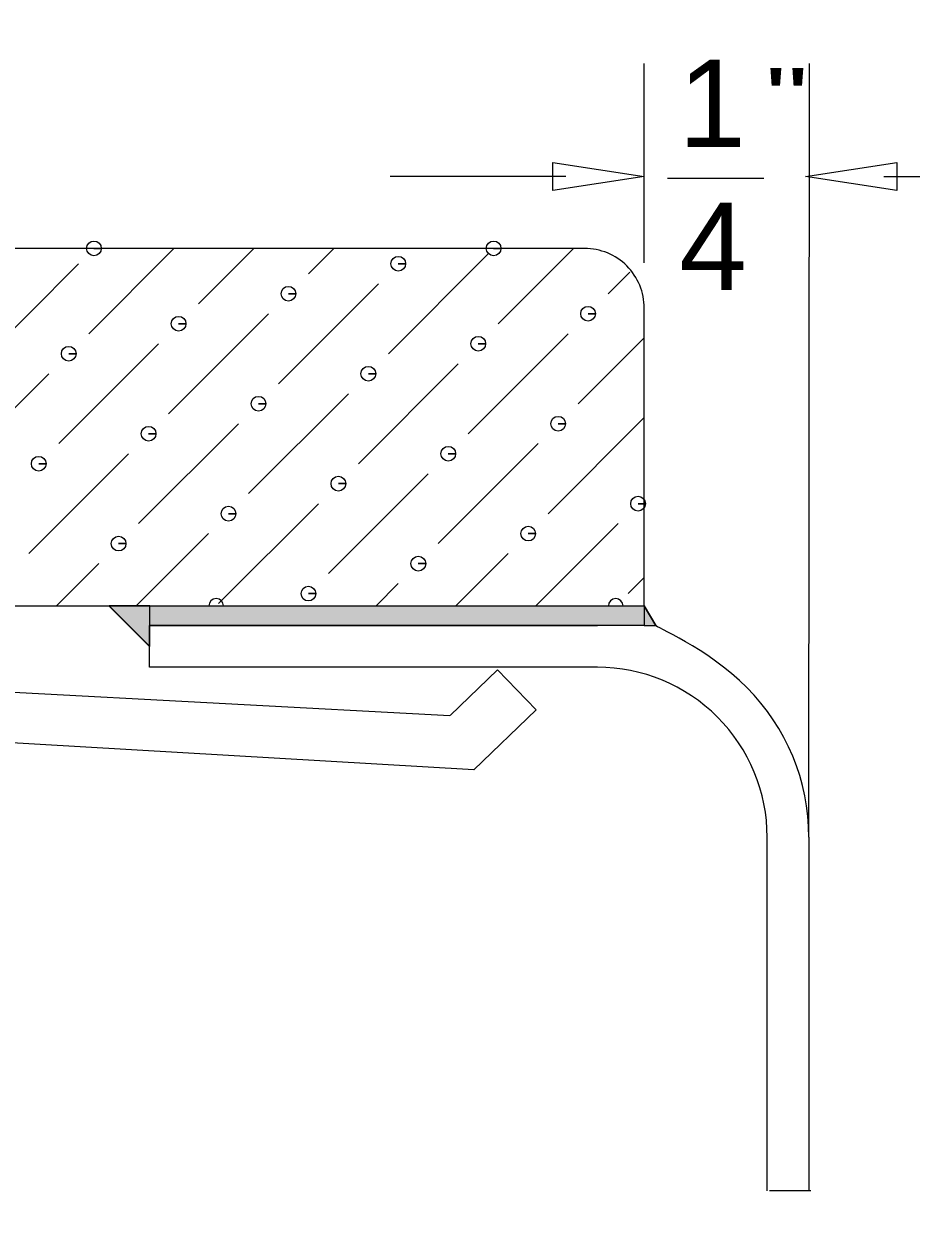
# Model space of a CAD drawing. Header units: millimetres. Extents: x 222 to 1745, y 294 to 1363.
# Drawn here: x 888.39 to 912.91, y 1024.13 to 1056.97 of the extents above; entities that cross this region are included whole.
import ezdxf

# ---------------------------------------------------------------- set-up
doc = ezdxf.new("R2010")
doc.units = ezdxf.units.MM
doc.linetypes.add('ACAD_ISO02W100', pattern=[15, 12, -3])
for name, color, linetype, lineweight in [('尺寸標注', 1, 'Continuous', 30), ('文字', 3, 'Continuous', 30), ('細實線', 1, 'Continuous', 13), ('虚线', 2, 'ACAD_ISO02W100', 30)]:
    doc.layers.add(name, color=color, linetype=linetype, lineweight=lineweight)
doc.styles.add('0', font='arial.ttf', dxfattribs={"height": 1})
doc.styles.add('DIM', font='txt.shx', dxfattribs={"width": 0.7, "bigfont": 'chineset.shx'})
doc.dimstyles.new('mm+in(开孔纸尺寸)', dxfattribs={"dimscale": 3, "dimtxt": 3.8, "dimasz": 2, "dimexe": 1.25, "dimexo": 0.625, "dimgap": 2, "dimtad": 1, "dimtxsty": 'DIM', "dimcen": 0, "dimclrd": 256, "dimclre": 256, "dimclrt": 3, "dimadec": 0, "dimazin": 0, "dimtfac": 1, "dimtmove": 0, "dimatfit": 1, "dimfxl": 1, "dimlwd": -1, "dimarcsym": 0})

# ---------------------------------------------------------------- blocks, each defined once
blk = doc.blocks.new('*D25')
at = {"layer": 'Defpoints', "color": 0}
for p in [(1222.807, 1256.095), (672.08, 844.621), (1222.807, 844.586)]:
    blk.add_point(p, dxfattribs=at)
at = {"layer": '尺寸標注', "lineweight": -2}
for p, q in [((672.08, 846.496), (672.08, 1259.845)), ((1222.807, 846.461), (1222.807, 1259.845))]:
    blk.add_line(p, q, dxfattribs=at)
at = {"layer": '尺寸標注'}
blk.add_line((678.08, 1256.095), (1216.807, 1256.095), dxfattribs=at)
for points in [[(678.08, 1257.095), (678.08, 1255.095), (672.08, 1256.095)], [(1216.807, 1255.095), (1216.807, 1257.095), (1222.807, 1256.095)]]:
    blk.add_solid(points, dxfattribs=at)
at = {"layer": '尺寸標注', "color": 3, "insert": (947.443, 1268.745), "char_height": 11.4, "attachment_point": 5, "style": 'DIM'}
blk.add_mtext('550,73mm [21 11/16"]', dxfattribs=at)
blk = doc.blocks.new('*D26')
at = {"layer": 'Defpoints', "color": 0}
for p in [(1216.23, 1191.949), (678.431, 844.621), (1216.23, 844.587)]:
    blk.add_point(p, dxfattribs=at)
at = {"layer": '尺寸標注', "lineweight": -2}
for p, q in [((678.431, 846.496), (678.431, 1195.699)), ((1216.23, 846.462), (1216.23, 1195.699))]:
    blk.add_line(p, q, dxfattribs=at)
at = {"layer": '尺寸標注'}
blk.add_line((684.431, 1191.949), (1210.23, 1191.949), dxfattribs=at)
for points in [[(684.431, 1192.949), (684.431, 1190.949), (678.431, 1191.949)], [(1210.23, 1190.949), (1210.23, 1192.949), (1216.23, 1191.949)]]:
    blk.add_solid(points, dxfattribs=at)
at = {"layer": '尺寸標注', "color": 3, "insert": (947.331, 1204.599), "char_height": 11.4, "attachment_point": 5, "style": 'DIM'}
blk.add_mtext('537,8mm [21 3/16"]', dxfattribs=at)
blk = doc.blocks.new('*D27')
at = {"layer": 'Defpoints', "color": 0}
for p in [(1209.879, 1134.542), (684.782, 844.62), (1209.879, 844.587)]:
    blk.add_point(p, dxfattribs=at)
at = {"layer": '尺寸標注', "lineweight": -2}
for p, q in [((684.782, 846.495), (684.782, 1138.292)), ((1209.879, 846.462), (1209.879, 1138.292))]:
    blk.add_line(p, q, dxfattribs=at)
at = {"layer": '尺寸標注'}
blk.add_line((690.782, 1134.542), (1203.879, 1134.542), dxfattribs=at)
for points in [[(690.782, 1135.542), (690.782, 1133.542), (684.782, 1134.542)], [(1203.879, 1133.542), (1203.879, 1135.542), (1209.879, 1134.542)]]:
    blk.add_solid(points, dxfattribs=at)
at = {"layer": '尺寸標注', "color": 3, "insert": (947.331, 1147.192), "char_height": 11.4, "attachment_point": 5, "style": 'DIM'}
blk.add_mtext('525,1mm [20 11/16"]', dxfattribs=at)
blk = doc.blocks.new('*D35')
at = {"layer": 'Defpoints', "color": 0}
for p in [(711.591, 984.45), (910.184, 853.554)]:
    blk.add_point(p, dxfattribs=at)
at = {"layer": '尺寸標注'}
blk.add_line((530.319, 1103.93), (706.582, 987.752), dxfattribs=at)
blk.add_solid([(706.031, 986.917), (707.132, 988.587), (711.591, 984.45)], dxfattribs=at)
at = {"layer": '尺寸標注', "color": 3, "insert": (599.48, 1073.495), "char_height": 11.4, "attachment_point": 5, "rotation": 326.6103, "style": 'DIM'}
blk.add_mtext('R237,85mm [R9 3/8"]', dxfattribs=at)
blk = doc.blocks.new('*D36')
at = {"layer": 'Defpoints', "color": 0}
for p in [(703.781, 958.387), (910.184, 853.554)]:
    blk.add_point(p, dxfattribs=at)
at = {"layer": '尺寸標注'}
blk.add_line((517.396, 1053.053), (698.431, 961.104), dxfattribs=at)
blk.add_solid([(697.978, 960.213), (698.884, 961.996), (703.781, 958.387)], dxfattribs=at)
at = {"layer": '尺寸標注', "color": 3, "insert": (583.615, 1033.609), "char_height": 11.4, "attachment_point": 5, "rotation": 333.0736, "style": 'DIM'}
blk.add_mtext('R231,5mm [R9 1/8"]', dxfattribs=at)
blk = doc.blocks.new('*D37')
at = {"layer": 'Defpoints', "color": 0}
for p in [(700.414, 935.341), (910.184, 853.554)]:
    blk.add_point(p, dxfattribs=at)
at = {"layer": '尺寸標注'}
blk.add_line((500.777, 1013.177), (694.824, 937.52), dxfattribs=at)
blk.add_solid([(694.46, 936.589), (695.187, 938.452), (700.414, 935.341)], dxfattribs=at)
at = {"layer": '尺寸標注', "color": 3, "insert": (573.54, 998.385), "char_height": 11.4, "attachment_point": 5, "rotation": 338.6997, "style": 'DIM'}
blk.add_mtext('R225,15mm [R8 7/8"]', dxfattribs=at)

msp = doc.modelspace()

# ---------------------------------------------------------------- hatches: boundary and pattern name
at = {"layer": '細實線'}
h = msp.add_hatch(color=256, dxfattribs=at)
edge = h.paths.add_edge_path()
edge.add_spline(control_points=[(891.871, 1039.782), (891.872, 1039.781), (891.872, 1039.781), (891.872, 1039.781), (891.872, 1039.781), (891.872, 1040.855), (891.872, 1040.896)], knot_values=[0.509482, 0.509482, 0.509482, 0.509482, 0.514209, 0.514209, 0.514209, 1.004727, 1.004727, 1.004727, 1.004727], degree=3, periodic=0)
edge.add_spline(control_points=[(891.872, 1040.896), (891.501, 1040.896), (891.127, 1040.896), (890.75, 1040.896)], knot_values=[0.589702, 0.589702, 0.589702, 0.589702, 0.609025, 0.609025, 0.609025, 0.609025], degree=3, periodic=0)
edge.add_spline(control_points=[(890.75, 1040.896), (890.79, 1040.856), (891.831, 1039.822), (891.871, 1039.782)], knot_values=[0.004727, 0.004727, 0.004727, 0.004727, 0.245259, 0.245259, 0.245259, 0.245259], degree=3, periodic=0)
edge.add_spline(control_points=[(891.871, 1039.782), (891.871, 1040.068), (891.871, 1040.353), (891.871, 1040.353)], knot_values=[0.502295, 0.502295, 0.502295, 0.502295, 1, 1, 1, 1], degree=3, periodic=0)
edge.add_spline(control_points=[(905.535, 1040.356), (905.535, 1040.356), (891.872, 1040.356), (891.872, 1040.356)], knot_values=[0.5, 0.5, 0.5, 0.5, 1, 1, 1, 1], degree=3, periodic=0)
edge = h.paths.add_edge_path()
edge.add_spline(control_points=[(905.85, 1040.356), (905.825, 1040.398), (905.558, 1040.854), (905.535, 1040.893)], knot_values=[0.041296, 0.041296, 0.041296, 0.041296, 0.955207, 0.955207, 0.955207, 0.955207], degree=3, periodic=0)
edge.add_spline(control_points=[(905.535, 1040.893), (905.535, 1040.871), (905.535, 1040.762), (905.535, 1040.648)], knot_values=[0.131591, 0.131591, 0.131591, 0.131591, 0.237552, 0.237552, 0.237552, 0.237552], degree=3, periodic=0)
edge.add_spline(control_points=[(905.535, 1040.648), (905.535, 1040.623), (905.535, 1040.599), (905.535, 1040.575)], knot_values=[0.10896, 0.10896, 0.10896, 0.10896, 0.131591, 0.131591, 0.131591, 0.131591], degree=3, periodic=0)
edge.add_spline(control_points=[(905.535, 1040.575), (905.535, 1040.459), (905.535, 1040.356), (905.535, 1040.356), (905.535, 1040.356), (905.535, 1040.356), (905.535, 1040.356)], knot_values=[0.99999, 0.99999, 0.99999, 0.99999, 1.10895, 1.10895, 1.10895, 1.10896, 1.10896, 1.10896, 1.10896], degree=3, periodic=0)
edge.add_spline(control_points=[(905.535, 1040.356), (905.535, 1040.356), (905.817, 1040.356), (905.85, 1040.356)], knot_values=[0.528818, 0.528818, 0.528818, 0.528818, 0.99999, 0.99999, 0.99999, 0.99999], degree=3, periodic=0)
h = msp.add_hatch(color=256, dxfattribs=at)
edge = h.paths.add_edge_path()
edge.add_spline(control_points=[(905.535, 1040.648), (905.535, 1040.762), (905.535, 1040.871), (905.535, 1040.893)], knot_values=[0.131591, 0.131591, 0.131591, 0.131591, 0.237552, 0.237552, 0.237552, 0.237552], degree=3, periodic=0)
edge.add_spline(control_points=[(905.535, 1040.893), (905.534, 1040.895), (905.533, 1040.896), (905.533, 1040.896)], knot_values=[0.00001, 0.00001, 0.00001, 0.00001, 0.041296, 0.041296, 0.041296, 0.041296], degree=3, periodic=0)
edge.add_spline(control_points=[(905.533, 1040.896), (905.514, 1040.896), (905.311, 1040.896), (904.952, 1040.896)], knot_values=[0.928845, 0.928845, 0.928845, 0.928845, 0.996374, 0.996374, 0.996374, 0.996374], degree=3, periodic=0)
edge.add_spline(control_points=[(904.952, 1040.896), (904.952, 1040.896), (904.894, 1040.896), (904.84, 1040.896)], knot_values=[0.066844, 0.066844, 0.066844, 0.066844, 0.142857, 0.142857, 0.142857, 0.142857], degree=3, periodic=0)
edge.add_spline(control_points=[(904.84, 1040.896), (904.75, 1040.896), (904.652, 1040.896), (904.545, 1040.896)], knot_values=[0.906562, 0.906562, 0.906562, 0.906562, 0.922159, 0.922159, 0.922159, 0.922159], degree=3, periodic=0)
edge.add_spline(control_points=[(904.545, 1040.896), (903.314, 1040.896), (901.016, 1040.896), (898.125, 1040.896)], knot_values=[0.726171, 0.726171, 0.726171, 0.726171, 0.906562, 0.906562, 0.906562, 0.906562], degree=3, periodic=0)
edge.add_spline(control_points=[(898.125, 1040.896), (896.826, 1040.896), (895.407, 1040.896), (893.912, 1040.896)], knot_values=[0.645122, 0.645122, 0.645122, 0.645122, 0.726171, 0.726171, 0.726171, 0.726171], degree=3, periodic=0)
edge.add_spline(control_points=[(893.91, 1040.896), (893.909, 1040.896), (893.908, 1040.896), (893.905, 1040.896)], knot_values=[0.127452, 0.127452, 0.127452, 0.127452, 0.135107, 0.135107, 0.135107, 0.135107], degree=3, periodic=0)
edge.add_spline(control_points=[(893.905, 1040.896), (893.901, 1040.896), (893.895, 1040.896), (893.888, 1040.896)], knot_values=[0.112431, 0.112431, 0.112431, 0.112431, 0.127452, 0.127452, 0.127452, 0.127452], degree=3, periodic=0)
edge.add_spline(control_points=[(893.888, 1040.896), (893.875, 1040.896), (893.856, 1040.896), (893.836, 1040.896)], knot_values=[0.083538, 0.083538, 0.083538, 0.083538, 0.112431, 0.112431, 0.112431, 0.112431], degree=3, periodic=0)
edge.add_spline(control_points=[(893.836, 1040.896), (893.827, 1040.896), (893.817, 1040.896), (893.808, 1040.896)], knot_values=[0.070163, 0.070163, 0.070163, 0.070163, 0.083538, 0.083538, 0.083538, 0.083538], degree=3, periodic=0)
edge.add_spline(control_points=[(893.836, 1040.896), (893.726, 1040.896), (893.616, 1040.896), (893.506, 1040.896)], knot_values=[0.637816, 0.637816, 0.637816, 0.637816, 0.643752, 0.643752, 0.643752, 0.643752], degree=3, periodic=0)
edge.add_spline(control_points=[(893.506, 1040.896), (892.97, 1040.896), (892.424, 1040.896), (891.872, 1040.896)], knot_values=[0.609025, 0.609025, 0.609025, 0.609025, 0.637816, 0.637816, 0.637816, 0.637816], degree=3, periodic=0)
edge.add_spline(control_points=[(891.872, 1040.896), (891.872, 1040.855), (891.872, 1039.781), (891.872, 1039.781), (891.872, 1039.781), (891.872, 1039.781), (891.871, 1039.782)], knot_values=[0.509482, 0.509482, 0.509482, 0.509482, 1, 1, 1, 1.004727, 1.004727, 1.004727, 1.004727], degree=3, periodic=0)
edge.add_spline(control_points=[(891.872, 1040.356), (891.872, 1040.356), (905.535, 1040.356), (905.535, 1040.356)], knot_values=[0.5, 0.5, 0.5, 0.5, 1, 1, 1, 1], degree=3, periodic=0)
edge.add_spline(control_points=[(905.535, 1040.356), (905.535, 1040.356), (905.535, 1040.356), (905.535, 1040.356), (905.535, 1040.356), (905.535, 1040.459), (905.535, 1040.575)], knot_values=[0.99999, 0.99999, 0.99999, 0.99999, 1, 1, 1, 1.10896, 1.10896, 1.10896, 1.10896], degree=3, periodic=0)
edge.add_spline(control_points=[(905.535, 1040.575), (905.535, 1040.599), (905.535, 1040.623), (905.535, 1040.648)], knot_values=[0.10896, 0.10896, 0.10896, 0.10896, 0.131591, 0.131591, 0.131591, 0.131591], degree=3, periodic=0)

# ---------------------------------------------------------------- linework, layer by layer
msp.add_lwpolyline([(1222.177, 862.246, 0.397118), (993.522, 1091.241, 0.014687), (903.371, 1091.306, 0.39796), (672.421, 860.014, 0.022582), (674.918, 721.219, 0.372313), (790.21, 603.734, 0.041743), (1109.955, 604.194, 0.370455), (1219.377, 715.612, 0.023859)], format="xyb", close=True)
at = {"layer": '文字'}
msp.add_lwpolyline([(1108.878, 616.848, 0.370455), (1206.706, 716.46, 0.023859), (1209.482, 861.883, 0.397118), (993.139, 1078.546, 0.014687), (903.735, 1078.611, 0.39796), (685.117, 859.669, 0.022582), (687.593, 722.02, 0.372313), (791.25, 616.391, 0.041743)], format="xyb", close=True, dxfattribs=at)
at = {"layer": '細實線'}
for points in [[(905.536, 1050.369), (905.536, 1050.369), (905.536, 1055.873), (905.536, 1055.873)], [(910.081, 1034.513), (910.081, 1034.513), (910.097, 1055.873), (910.097, 1055.873)], [(903.37, 1052.75), (903.37, 1052.75), (898.513, 1052.75), (898.513, 1052.75)], [(912.156, 1052.75), (912.156, 1052.75), (917.013, 1052.75), (917.013, 1052.75)], [(906.179, 1052.707), (906.179, 1052.707), (908.842, 1052.707), (908.842, 1052.707)], [(903.887, 1050.766), (903.887, 1050.766), (864.495, 1050.766), (864.495, 1050.766)], [(890.187, 1048.411), (890.187, 1048.411), (892.542, 1050.766), (892.542, 1050.766)], [(893.223, 1049.24), (893.223, 1049.24), (894.749, 1050.766), (894.749, 1050.766)], [(896.259, 1050.068), (896.259, 1050.068), (896.956, 1050.766), (896.956, 1050.766)], [(898.467, 1047.86), (898.467, 1047.86), (901.226, 1050.62), (901.226, 1050.62)], [(901.503, 1048.687), (901.503, 1048.687), (903.58, 1050.766), (903.58, 1050.766)], [(887.152, 1047.584), (887.152, 1047.584), (889.91, 1050.344), (889.91, 1050.344)], [(904.537, 1049.515), (904.537, 1049.515), (905.137, 1050.116), (905.137, 1050.116)], [(895.43, 1047.031), (895.43, 1047.031), (898.19, 1049.791), (898.19, 1049.791)], [(892.396, 1046.204), (892.396, 1046.204), (895.156, 1048.964), (895.156, 1048.964)], [(905.533, 1040.896), (905.533, 1040.896), (905.533, 1049.118), (905.533, 1049.118)], [(900.673, 1045.651), (900.673, 1045.651), (903.434, 1048.411), (903.434, 1048.411)], [(903.71, 1046.48), (903.71, 1046.48), (905.532, 1048.302), (905.532, 1048.302)], [(889.36, 1045.377), (889.36, 1045.377), (892.119, 1048.135), (892.119, 1048.135)], [(897.637, 1044.824), (897.637, 1044.824), (900.397, 1047.584), (900.397, 1047.584)], [(886.323, 1044.548), (886.323, 1044.548), (889.083, 1047.308), (889.083, 1047.308)], [(894.603, 1043.997), (894.603, 1043.997), (897.361, 1046.755), (897.361, 1046.755)], [(891.567, 1043.169), (891.567, 1043.169), (894.326, 1045.928), (894.326, 1045.928)], [(902.881, 1043.444), (902.881, 1043.444), (905.532, 1046.095), (905.532, 1046.095)], [(899.846, 1042.617), (899.846, 1042.617), (902.606, 1045.377), (902.606, 1045.377)], [(888.532, 1042.341), (888.532, 1042.341), (891.29, 1045.1), (891.29, 1045.1)], [(896.81, 1041.79), (896.81, 1041.79), (899.57, 1044.548), (899.57, 1044.548)], [(893.775, 1040.96), (893.775, 1040.96), (896.534, 1043.72), (896.534, 1043.72)], [(902.539, 1040.896), (902.539, 1040.896), (904.811, 1043.169), (904.811, 1043.169)], [(891.502, 1040.896), (891.502, 1040.896), (893.499, 1042.893), (893.499, 1042.893)], [(900.332, 1040.896), (900.332, 1040.896), (901.777, 1042.341), (901.777, 1042.341)], [(889.294, 1040.896), (889.294, 1040.896), (890.463, 1042.064), (890.463, 1042.064)], [(905.088, 1041.237), (905.088, 1041.237), (905.532, 1041.679), (905.532, 1041.679)], [(898.125, 1040.896), (898.125, 1040.896), (898.741, 1041.513), (898.741, 1041.513)], [(865.238, 1040.896), (865.238, 1040.896), (905.535, 1040.896), (905.535, 1040.896)], [(890.746, 1040.896), (890.746, 1040.896), (891.869, 1039.779), (891.869, 1039.779)], [(891.872, 1040.897), (891.872, 1040.897), (905.535, 1040.897), (905.535, 1040.897)], [(905.533, 1040.896), (905.533, 1040.896), (905.852, 1040.353), (905.852, 1040.353)], [(905.535, 1040.897), (905.535, 1040.897), (905.535, 1040.356), (905.535, 1040.356)], [(891.871, 1039.203), (891.871, 1039.203), (891.871, 1040.353), (891.871, 1040.353)], [(905.535, 1040.356), (905.535, 1040.356), (891.872, 1040.356), (891.872, 1040.356)], [(891.872, 1040.354), (891.872, 1040.354), (904.242, 1040.353), (904.242, 1040.353)], [(869.169, 1039.532), (869.169, 1039.532), (900.168, 1037.871), (900.168, 1037.871)], [(904.241, 1039.203), (904.241, 1039.203), (891.871, 1039.203), (891.871, 1039.203)], [(900.17, 1037.871), (900.17, 1037.871), (901.485, 1039.137), (901.485, 1039.137)], [(901.485, 1039.137), (901.485, 1039.137), (902.549, 1038.03), (902.549, 1038.03)], [(900.828, 1036.374), (900.828, 1036.374), (868.348, 1038.264), (868.348, 1038.264)], [(902.549, 1038.03), (902.549, 1038.03), (900.828, 1036.374), (900.828, 1036.374)], [(908.93, 1024.754), (908.93, 1024.754), (908.93, 1034.513), (908.93, 1034.513)], [(910.081, 1034.513), (910.081, 1034.513), (910.081, 1024.754), (910.081, 1024.754)], [(910.142, 1024.754), (910.142, 1024.754), (908.993, 1024.754), (908.993, 1024.754)]]:
    msp.add_open_spline(points, degree=3, dxfattribs=at)
for points, knots in [([(905.536, 1052.75), (905.536, 1052.75), (903.01, 1053.139), (903.01, 1053.139), (903.01, 1053.139), (903.01, 1053.139), (903.01, 1052.363), (903.01, 1052.363), (903.01, 1052.363), (903.01, 1052.363), (905.536, 1052.75), (905.536, 1052.75)], [0, 0, 0, 0, 0.25, 0.25, 0.25, 0.25, 0.5, 0.5, 0.5, 0.5, 1, 1, 1, 1]), ([(909.99, 1052.75), (909.99, 1052.75), (912.516, 1052.363), (912.516, 1052.363), (912.516, 1052.363), (912.516, 1052.363), (912.516, 1053.139), (912.516, 1053.139), (912.516, 1053.139), (912.516, 1053.139), (909.99, 1052.75), (909.99, 1052.75)], [0, 0, 0, 0, 0.25, 0.25, 0.25, 0.25, 0.5, 0.5, 0.5, 0.5, 1, 1, 1, 1]), ([(890.333, 1050.766), (890.333, 1050.766), (890.536, 1050.766), (890.536, 1050.766), (890.536, 1050.766), (890.536, 1050.878), (890.445, 1050.97), (890.333, 1050.97), (890.333, 1050.97), (890.221, 1050.97), (890.13, 1050.878), (890.13, 1050.766), (890.13, 1050.766), (890.13, 1050.654), (890.221, 1050.563), (890.333, 1050.563), (890.333, 1050.563), (890.445, 1050.563), (890.536, 1050.654), (890.536, 1050.766), (890.536, 1050.766), (890.536, 1050.766), (890.333, 1050.766), (890.333, 1050.766)], [0, 0, 0, 0, 0.142857, 0.142857, 0.142857, 0.142857, 0.285714, 0.285714, 0.285714, 0.285714, 0.428571, 0.428571, 0.428571, 0.428571, 0.571429, 0.571429, 0.571429, 0.571429, 0.714286, 0.714286, 0.714286, 0.714286, 1, 1, 1, 1]), ([(901.372, 1050.766), (901.372, 1050.766), (901.576, 1050.766), (901.576, 1050.766), (901.576, 1050.766), (901.576, 1050.878), (901.484, 1050.97), (901.372, 1050.97), (901.372, 1050.97), (901.26, 1050.97), (901.169, 1050.878), (901.169, 1050.766), (901.169, 1050.766), (901.169, 1050.654), (901.26, 1050.563), (901.372, 1050.563), (901.372, 1050.563), (901.484, 1050.563), (901.576, 1050.654), (901.576, 1050.766), (901.576, 1050.766), (901.576, 1050.766), (901.372, 1050.766), (901.372, 1050.766)], [0, 0, 0, 0, 0.142857, 0.142857, 0.142857, 0.142857, 0.285714, 0.285714, 0.285714, 0.285714, 0.428571, 0.428571, 0.428571, 0.428571, 0.571429, 0.571429, 0.571429, 0.571429, 0.714286, 0.714286, 0.714286, 0.714286, 1, 1, 1, 1]), ([(898.741, 1050.344), (898.741, 1050.344), (898.944, 1050.344), (898.944, 1050.344), (898.944, 1050.344), (898.944, 1050.456), (898.853, 1050.547), (898.741, 1050.547), (898.741, 1050.547), (898.629, 1050.547), (898.538, 1050.456), (898.538, 1050.344), (898.538, 1050.344), (898.538, 1050.232), (898.629, 1050.14), (898.741, 1050.14), (898.741, 1050.14), (898.853, 1050.14), (898.944, 1050.232), (898.944, 1050.344), (898.944, 1050.344), (898.944, 1050.344), (898.741, 1050.344), (898.741, 1050.344)], [0, 0, 0, 0, 0.142857, 0.142857, 0.142857, 0.142857, 0.285714, 0.285714, 0.285714, 0.285714, 0.428571, 0.428571, 0.428571, 0.428571, 0.571429, 0.571429, 0.571429, 0.571429, 0.714286, 0.714286, 0.714286, 0.714286, 1, 1, 1, 1]), ([(905.536, 1049.118), (905.536, 1049.555), (905.363, 1049.975), (905.054, 1050.284), (905.054, 1050.284), (904.745, 1050.593), (904.326, 1050.766), (903.888, 1050.766)], [0, 0, 0, 0, 0.333333, 0.333333, 0.333333, 0.333333, 1, 1, 1, 1]), ([(895.706, 1049.515), (895.706, 1049.515), (895.909, 1049.515), (895.909, 1049.515), (895.909, 1049.515), (895.909, 1049.627), (895.818, 1049.718), (895.706, 1049.718), (895.706, 1049.718), (895.594, 1049.718), (895.503, 1049.627), (895.503, 1049.515), (895.503, 1049.515), (895.503, 1049.403), (895.594, 1049.312), (895.706, 1049.312), (895.706, 1049.312), (895.818, 1049.312), (895.909, 1049.403), (895.909, 1049.515), (895.909, 1049.515), (895.909, 1049.515), (895.706, 1049.515), (895.706, 1049.515)], [0, 0, 0, 0, 0.142857, 0.142857, 0.142857, 0.142857, 0.285714, 0.285714, 0.285714, 0.285714, 0.428571, 0.428571, 0.428571, 0.428571, 0.571429, 0.571429, 0.571429, 0.571429, 0.714286, 0.714286, 0.714286, 0.714286, 1, 1, 1, 1]), ([(903.984, 1048.964), (903.984, 1048.964), (904.187, 1048.964), (904.187, 1048.964), (904.187, 1048.964), (904.187, 1049.076), (904.096, 1049.167), (903.984, 1049.167), (903.984, 1049.167), (903.872, 1049.167), (903.781, 1049.076), (903.781, 1048.964), (903.781, 1048.964), (903.781, 1048.852), (903.872, 1048.761), (903.984, 1048.761), (903.984, 1048.761), (904.096, 1048.761), (904.187, 1048.852), (904.187, 1048.964), (904.187, 1048.964), (904.187, 1048.964), (903.984, 1048.964), (903.984, 1048.964)], [0, 0, 0, 0, 0.142857, 0.142857, 0.142857, 0.142857, 0.285714, 0.285714, 0.285714, 0.285714, 0.428571, 0.428571, 0.428571, 0.428571, 0.571429, 0.571429, 0.571429, 0.571429, 0.714286, 0.714286, 0.714286, 0.714286, 1, 1, 1, 1]), ([(892.671, 1048.687), (892.671, 1048.687), (892.874, 1048.687), (892.874, 1048.687), (892.874, 1048.687), (892.874, 1048.8), (892.782, 1048.891), (892.671, 1048.891), (892.671, 1048.891), (892.558, 1048.891), (892.467, 1048.8), (892.467, 1048.687), (892.467, 1048.687), (892.467, 1048.576), (892.558, 1048.484), (892.671, 1048.484), (892.671, 1048.484), (892.782, 1048.484), (892.874, 1048.576), (892.874, 1048.687), (892.874, 1048.687), (892.874, 1048.687), (892.671, 1048.687), (892.671, 1048.687)], [0, 0, 0, 0, 0.142857, 0.142857, 0.142857, 0.142857, 0.285714, 0.285714, 0.285714, 0.285714, 0.428571, 0.428571, 0.428571, 0.428571, 0.571429, 0.571429, 0.571429, 0.571429, 0.714286, 0.714286, 0.714286, 0.714286, 1, 1, 1, 1]), ([(900.95, 1048.135), (900.95, 1048.135), (901.153, 1048.135), (901.153, 1048.135), (901.153, 1048.135), (901.153, 1048.247), (901.062, 1048.338), (900.95, 1048.338), (900.95, 1048.338), (900.838, 1048.338), (900.746, 1048.247), (900.746, 1048.135), (900.746, 1048.135), (900.746, 1048.023), (900.838, 1047.932), (900.95, 1047.932), (900.95, 1047.932), (901.062, 1047.932), (901.153, 1048.023), (901.153, 1048.135), (901.153, 1048.135), (901.153, 1048.135), (900.95, 1048.135), (900.95, 1048.135)], [0, 0, 0, 0, 0.142857, 0.142857, 0.142857, 0.142857, 0.285714, 0.285714, 0.285714, 0.285714, 0.428571, 0.428571, 0.428571, 0.428571, 0.571429, 0.571429, 0.571429, 0.571429, 0.714286, 0.714286, 0.714286, 0.714286, 1, 1, 1, 1]), ([(889.636, 1047.86), (889.636, 1047.86), (889.839, 1047.86), (889.839, 1047.86), (889.839, 1047.86), (889.839, 1047.972), (889.747, 1048.063), (889.636, 1048.063), (889.636, 1048.063), (889.524, 1048.063), (889.432, 1047.972), (889.432, 1047.86), (889.432, 1047.86), (889.432, 1047.748), (889.524, 1047.657), (889.636, 1047.657), (889.636, 1047.657), (889.747, 1047.657), (889.839, 1047.748), (889.839, 1047.86), (889.839, 1047.86), (889.839, 1047.86), (889.636, 1047.86), (889.636, 1047.86)], [0, 0, 0, 0, 0.142857, 0.142857, 0.142857, 0.142857, 0.285714, 0.285714, 0.285714, 0.285714, 0.428571, 0.428571, 0.428571, 0.428571, 0.571429, 0.571429, 0.571429, 0.571429, 0.714286, 0.714286, 0.714286, 0.714286, 1, 1, 1, 1]), ([(897.914, 1047.308), (897.914, 1047.308), (898.117, 1047.308), (898.117, 1047.308), (898.117, 1047.308), (898.117, 1047.419), (898.025, 1047.511), (897.914, 1047.511), (897.914, 1047.511), (897.801, 1047.511), (897.71, 1047.419), (897.71, 1047.308), (897.71, 1047.308), (897.71, 1047.196), (897.801, 1047.104), (897.914, 1047.104), (897.914, 1047.104), (898.025, 1047.104), (898.117, 1047.196), (898.117, 1047.308), (898.117, 1047.308), (898.117, 1047.308), (897.914, 1047.308), (897.914, 1047.308)], [0, 0, 0, 0, 0.142857, 0.142857, 0.142857, 0.142857, 0.285714, 0.285714, 0.285714, 0.285714, 0.428571, 0.428571, 0.428571, 0.428571, 0.571429, 0.571429, 0.571429, 0.571429, 0.714286, 0.714286, 0.714286, 0.714286, 1, 1, 1, 1]), ([(894.879, 1046.48), (894.879, 1046.48), (895.082, 1046.48), (895.082, 1046.48), (895.082, 1046.48), (895.082, 1046.592), (894.991, 1046.683), (894.879, 1046.683), (894.879, 1046.683), (894.767, 1046.683), (894.676, 1046.592), (894.676, 1046.48), (894.676, 1046.48), (894.676, 1046.368), (894.767, 1046.277), (894.879, 1046.277), (894.879, 1046.277), (894.991, 1046.277), (895.082, 1046.368), (895.082, 1046.48), (895.082, 1046.48), (895.082, 1046.48), (894.879, 1046.48), (894.879, 1046.48)], [0, 0, 0, 0, 0.142857, 0.142857, 0.142857, 0.142857, 0.285714, 0.285714, 0.285714, 0.285714, 0.428571, 0.428571, 0.428571, 0.428571, 0.571429, 0.571429, 0.571429, 0.571429, 0.714286, 0.714286, 0.714286, 0.714286, 1, 1, 1, 1]), ([(891.843, 1045.651), (891.843, 1045.651), (892.046, 1045.651), (892.046, 1045.651), (892.046, 1045.651), (892.046, 1045.763), (891.955, 1045.855), (891.843, 1045.855), (891.843, 1045.855), (891.731, 1045.855), (891.64, 1045.763), (891.64, 1045.651), (891.64, 1045.651), (891.64, 1045.539), (891.731, 1045.448), (891.843, 1045.448), (891.843, 1045.448), (891.955, 1045.448), (892.046, 1045.539), (892.046, 1045.651), (892.046, 1045.651), (892.046, 1045.651), (891.843, 1045.651), (891.843, 1045.651)], [0, 0, 0, 0, 0.142857, 0.142857, 0.142857, 0.142857, 0.285714, 0.285714, 0.285714, 0.285714, 0.428571, 0.428571, 0.428571, 0.428571, 0.571429, 0.571429, 0.571429, 0.571429, 0.714286, 0.714286, 0.714286, 0.714286, 1, 1, 1, 1]), ([(903.157, 1045.928), (903.157, 1045.928), (903.36, 1045.928), (903.36, 1045.928), (903.36, 1045.928), (903.36, 1046.04), (903.269, 1046.131), (903.157, 1046.131), (903.157, 1046.131), (903.045, 1046.131), (902.954, 1046.04), (902.954, 1045.928), (902.954, 1045.928), (902.954, 1045.816), (903.045, 1045.725), (903.157, 1045.725), (903.157, 1045.725), (903.269, 1045.725), (903.36, 1045.816), (903.36, 1045.928), (903.36, 1045.928), (903.36, 1045.928), (903.157, 1045.928), (903.157, 1045.928)], [0, 0, 0, 0, 0.142857, 0.142857, 0.142857, 0.142857, 0.285714, 0.285714, 0.285714, 0.285714, 0.428571, 0.428571, 0.428571, 0.428571, 0.571429, 0.571429, 0.571429, 0.571429, 0.714286, 0.714286, 0.714286, 0.714286, 1, 1, 1, 1]), ([(900.121, 1045.1), (900.121, 1045.1), (900.324, 1045.1), (900.324, 1045.1), (900.324, 1045.1), (900.324, 1045.212), (900.233, 1045.303), (900.121, 1045.303), (900.121, 1045.303), (900.009, 1045.303), (899.918, 1045.212), (899.918, 1045.1), (899.918, 1045.1), (899.918, 1044.988), (900.009, 1044.897), (900.121, 1044.897), (900.121, 1044.897), (900.233, 1044.897), (900.324, 1044.988), (900.324, 1045.1), (900.324, 1045.1), (900.324, 1045.1), (900.121, 1045.1), (900.121, 1045.1)], [0, 0, 0, 0, 0.142857, 0.142857, 0.142857, 0.142857, 0.285714, 0.285714, 0.285714, 0.285714, 0.428571, 0.428571, 0.428571, 0.428571, 0.571429, 0.571429, 0.571429, 0.571429, 0.714286, 0.714286, 0.714286, 0.714286, 1, 1, 1, 1]), ([(888.807, 1044.824), (888.807, 1044.824), (889.01, 1044.824), (889.01, 1044.824), (889.01, 1044.824), (889.01, 1044.936), (888.919, 1045.027), (888.807, 1045.027), (888.807, 1045.027), (888.695, 1045.027), (888.604, 1044.936), (888.604, 1044.824), (888.604, 1044.824), (888.604, 1044.712), (888.695, 1044.621), (888.807, 1044.621), (888.807, 1044.621), (888.919, 1044.621), (889.01, 1044.712), (889.01, 1044.824), (889.01, 1044.824), (889.01, 1044.824), (888.807, 1044.824), (888.807, 1044.824)], [0, 0, 0, 0, 0.142857, 0.142857, 0.142857, 0.142857, 0.285714, 0.285714, 0.285714, 0.285714, 0.428571, 0.428571, 0.428571, 0.428571, 0.571429, 0.571429, 0.571429, 0.571429, 0.714286, 0.714286, 0.714286, 0.714286, 1, 1, 1, 1]), ([(897.086, 1044.273), (897.086, 1044.273), (897.29, 1044.273), (897.29, 1044.273), (897.29, 1044.273), (897.29, 1044.385), (897.199, 1044.476), (897.086, 1044.476), (897.086, 1044.476), (896.975, 1044.476), (896.883, 1044.385), (896.883, 1044.273), (896.883, 1044.273), (896.883, 1044.161), (896.975, 1044.069), (897.086, 1044.069), (897.086, 1044.069), (897.199, 1044.069), (897.29, 1044.161), (897.29, 1044.273), (897.29, 1044.273), (897.29, 1044.273), (897.086, 1044.273), (897.086, 1044.273)], [0, 0, 0, 0, 0.142857, 0.142857, 0.142857, 0.142857, 0.285714, 0.285714, 0.285714, 0.285714, 0.428571, 0.428571, 0.428571, 0.428571, 0.571429, 0.571429, 0.571429, 0.571429, 0.714286, 0.714286, 0.714286, 0.714286, 1, 1, 1, 1]), ([(905.364, 1043.72), (905.364, 1043.72), (905.568, 1043.72), (905.568, 1043.72), (905.568, 1043.72), (905.568, 1043.832), (905.477, 1043.924), (905.364, 1043.924), (905.364, 1043.924), (905.253, 1043.924), (905.161, 1043.832), (905.161, 1043.72), (905.161, 1043.72), (905.161, 1043.608), (905.253, 1043.517), (905.364, 1043.517), (905.364, 1043.517), (905.477, 1043.517), (905.568, 1043.608), (905.568, 1043.72), (905.568, 1043.72), (905.568, 1043.72), (905.364, 1043.72), (905.364, 1043.72)], [0, 0, 0, 0, 0.142857, 0.142857, 0.142857, 0.142857, 0.285714, 0.285714, 0.285714, 0.285714, 0.428571, 0.428571, 0.428571, 0.428571, 0.571429, 0.571429, 0.571429, 0.571429, 0.714286, 0.714286, 0.714286, 0.714286, 1, 1, 1, 1]), ([(894.05, 1043.444), (894.05, 1043.444), (894.254, 1043.444), (894.254, 1043.444), (894.254, 1043.444), (894.254, 1043.556), (894.162, 1043.647), (894.05, 1043.647), (894.05, 1043.647), (893.939, 1043.647), (893.847, 1043.556), (893.847, 1043.444), (893.847, 1043.444), (893.847, 1043.332), (893.939, 1043.241), (894.05, 1043.241), (894.05, 1043.241), (894.162, 1043.241), (894.254, 1043.332), (894.254, 1043.444), (894.254, 1043.444), (894.254, 1043.444), (894.05, 1043.444), (894.05, 1043.444)], [0, 0, 0, 0, 0.142857, 0.142857, 0.142857, 0.142857, 0.285714, 0.285714, 0.285714, 0.285714, 0.428571, 0.428571, 0.428571, 0.428571, 0.571429, 0.571429, 0.571429, 0.571429, 0.714286, 0.714286, 0.714286, 0.714286, 1, 1, 1, 1]), ([(902.329, 1042.893), (902.329, 1042.893), (902.533, 1042.893), (902.533, 1042.893), (902.533, 1042.893), (902.533, 1043.005), (902.442, 1043.096), (902.329, 1043.096), (902.329, 1043.096), (902.218, 1043.096), (902.127, 1043.005), (902.127, 1042.893), (902.127, 1042.893), (902.127, 1042.781), (902.218, 1042.69), (902.329, 1042.69), (902.329, 1042.69), (902.442, 1042.69), (902.533, 1042.781), (902.533, 1042.893), (902.533, 1042.893), (902.533, 1042.893), (902.329, 1042.893), (902.329, 1042.893)], [0, 0, 0, 0, 0.142857, 0.142857, 0.142857, 0.142857, 0.285714, 0.285714, 0.285714, 0.285714, 0.428571, 0.428571, 0.428571, 0.428571, 0.571429, 0.571429, 0.571429, 0.571429, 0.714286, 0.714286, 0.714286, 0.714286, 1, 1, 1, 1]), ([(891.014, 1042.617), (891.014, 1042.617), (891.217, 1042.617), (891.217, 1042.617), (891.217, 1042.617), (891.217, 1042.729), (891.126, 1042.82), (891.014, 1042.82), (891.014, 1042.82), (890.902, 1042.82), (890.811, 1042.729), (890.811, 1042.617), (890.811, 1042.617), (890.811, 1042.505), (890.902, 1042.414), (891.014, 1042.414), (891.014, 1042.414), (891.126, 1042.414), (891.217, 1042.505), (891.217, 1042.617), (891.217, 1042.617), (891.217, 1042.617), (891.014, 1042.617), (891.014, 1042.617)], [0, 0, 0, 0, 0.142857, 0.142857, 0.142857, 0.142857, 0.285714, 0.285714, 0.285714, 0.285714, 0.428571, 0.428571, 0.428571, 0.428571, 0.571429, 0.571429, 0.571429, 0.571429, 0.714286, 0.714286, 0.714286, 0.714286, 1, 1, 1, 1]), ([(899.293, 1042.064), (899.293, 1042.064), (899.497, 1042.064), (899.497, 1042.064), (899.497, 1042.064), (899.497, 1042.176), (899.406, 1042.267), (899.293, 1042.267), (899.293, 1042.267), (899.182, 1042.267), (899.09, 1042.176), (899.09, 1042.064), (899.09, 1042.064), (899.09, 1041.952), (899.182, 1041.861), (899.293, 1041.861), (899.293, 1041.861), (899.406, 1041.861), (899.497, 1041.952), (899.497, 1042.064), (899.497, 1042.064), (899.497, 1042.064), (899.293, 1042.064), (899.293, 1042.064)], [0, 0, 0, 0, 0.142857, 0.142857, 0.142857, 0.142857, 0.285714, 0.285714, 0.285714, 0.285714, 0.428571, 0.428571, 0.428571, 0.428571, 0.571429, 0.571429, 0.571429, 0.571429, 0.714286, 0.714286, 0.714286, 0.714286, 1, 1, 1, 1]), ([(896.259, 1041.237), (896.259, 1041.237), (896.462, 1041.237), (896.462, 1041.237), (896.462, 1041.237), (896.462, 1041.349), (896.371, 1041.44), (896.259, 1041.44), (896.259, 1041.44), (896.147, 1041.44), (896.056, 1041.349), (896.056, 1041.237), (896.056, 1041.237), (896.056, 1041.125), (896.147, 1041.034), (896.259, 1041.034), (896.259, 1041.034), (896.371, 1041.034), (896.462, 1041.125), (896.462, 1041.237), (896.462, 1041.237), (896.462, 1041.237), (896.259, 1041.237), (896.259, 1041.237)], [0, 0, 0, 0, 0.142857, 0.142857, 0.142857, 0.142857, 0.285714, 0.285714, 0.285714, 0.285714, 0.428571, 0.428571, 0.428571, 0.428571, 0.571429, 0.571429, 0.571429, 0.571429, 0.714286, 0.714286, 0.714286, 0.714286, 1, 1, 1, 1]), ([(893.808, 1040.896), (893.859, 1040.896), (893.912, 1040.896), (893.912, 1040.896), (893.912, 1040.896), (893.912, 1041.008), (893.821, 1041.099), (893.709, 1041.099), (893.709, 1041.099), (893.597, 1041.099), (893.506, 1041.008), (893.506, 1040.896)], [0.0701633, 0.0701633, 0.0701633, 0.0701633, 0.1428571, 0.1428571, 0.1428571, 0.1428572, 0.2857143, 0.2857143, 0.2857143, 0.2857143, 0.4285714, 0.4285714, 0.4285714, 0.4285714]), ([(904.84, 1040.896), (904.894, 1040.896), (904.952, 1040.896), (904.952, 1040.896), (904.952, 1040.896), (904.952, 1041.008), (904.86, 1041.099), (904.748, 1041.099), (904.748, 1041.099), (904.637, 1041.099), (904.545, 1041.008), (904.545, 1040.896)], [0.066844, 0.066844, 0.066844, 0.066844, 0.1428571, 0.1428571, 0.1428571, 0.1428572, 0.2857143, 0.2857143, 0.2857143, 0.2857143, 0.4285714, 0.4285714, 0.4285714, 0.4285714]), ([(891.872, 1039.781), (891.872, 1039.781), (890.749, 1040.897), (890.749, 1040.897), (890.749, 1040.897), (890.749, 1040.897), (891.872, 1040.897), (891.872, 1040.897), (891.872, 1040.897), (891.872, 1040.897), (891.872, 1039.781), (891.872, 1039.781)], [0, 0, 0, 0, 0.25, 0.25, 0.25, 0.25, 0.5, 0.5, 0.5, 0.5, 1, 1, 1, 1]), ([(905.535, 1040.356), (905.535, 1040.356), (905.535, 1040.897), (905.535, 1040.897), (905.535, 1040.897), (905.535, 1040.897), (905.853, 1040.356), (905.853, 1040.356), (905.853, 1040.356), (905.853, 1040.356), (905.535, 1040.356), (905.535, 1040.356)], [0, 0, 0, 0, 0.25, 0.25, 0.25, 0.25, 0.5, 0.5, 0.5, 0.5, 1, 1, 1, 1]), ([(910.082, 1034.513), (910.082, 1036.062), (909.466, 1037.547), (908.372, 1038.642), (908.372, 1038.642), (907.277, 1039.738), (905.79, 1040.353), (905.852, 1040.353)], [0, 0, 0, 0, 0.333333, 0.333333, 0.333333, 0.333333, 1, 1, 1, 1]), ([(908.932, 1034.513), (908.932, 1035.757), (908.437, 1036.951), (907.558, 1037.83), (907.558, 1037.83), (906.677, 1038.709), (905.484, 1039.203), (904.241, 1039.203)], [0, 0, 0, 0, 0.333333, 0.333333, 0.333333, 0.333333, 1, 1, 1, 1])]:
    msp.add_open_spline(points, degree=3, knots=knots, dxfattribs=at)
at = {"layer": '虚线'}
msp.add_lwpolyline([(1109.417, 610.521, 0.370455), (1213.041, 716.036, 0.023859), (1215.83, 862.064, 0.397118), (993.33, 1084.893, 0.014687), (903.553, 1084.959, 0.39796), (678.769, 859.842, 0.022582), (681.256, 721.62, 0.372313), (790.73, 610.062, 0.041743), (1109.417, 610.521)], format="xyb", dxfattribs=at)

# ---------------------------------------------------------------- texts
at = {"layer": '細實線', "style": '0'}
for s, p in [('1', (906.474, 1053.566)), ('4', (906.498, 1049.621))]:
    msp.add_text(s, height=2.413, dxfattribs=at).set_placement(p)
at = {"layer": '細實線', "style": '0', "width": 1.579121}
msp.add_text('"', height=1.528, dxfattribs=at).set_placement((908.877, 1054.217))

# ---------------------------------------------------------------- dimensions: what is measured, and where the dimension line sits
at = {"layer": '尺寸標注'}
for base, p1, p2, picture, middle in [((1222.807, 1256.095), (672.08, 844.621), (1222.807, 844.586), '*D25', (947.443, 1256.095)), ((1216.23, 1191.949), (678.431, 844.621), (1216.23, 844.587), '*D26', (947.331, 1191.949)), ((1209.879, 1134.542), (684.782, 844.62), (1209.879, 844.587), '*D27', (947.331, 1134.542))]:
    dim = msp.add_linear_dim(base=base, p1=p1, p2=p2, dimstyle='mm+in(开孔纸尺寸)', override={"dimpost": 'mm', "dimtofl": 0}, dxfattribs=at)
    dim.commit()
    dim.dimension.update_dxf_attribs({"geometry": picture, "text_midpoint": middle, "dimtype": 160})
for mpoint, picture, middle in [((711.591, 984.45), '*D35', (592.518, 1062.933)), ((703.781, 958.387), '*D36', (577.886, 1022.33)), ((700.414, 935.341), '*D37', (568.944, 986.599))]:
    dim = msp.add_radius_dim(center=(910.184, 853.554), mpoint=mpoint, dimstyle='mm+in(开孔纸尺寸)', override={"dimpost": 'mm', "dimtofl": 0}, dxfattribs=at)
    dim.commit()
    dim.dimension.update_dxf_attribs({"geometry": picture, "text_midpoint": middle, "dimtype": 164})

doc.saveas('drawing.dxf')
